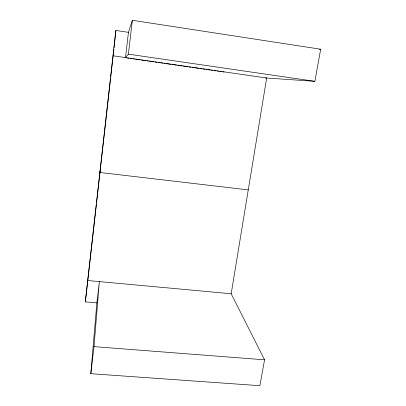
<?xml version="1.0" encoding="UTF-8"?>
<svg xmlns="http://www.w3.org/2000/svg" width="406" height="406" viewBox="0 0 406 406"><rect width="100%" height="100%" fill="white"/><g stroke="black" fill="none" stroke-linecap="round" stroke-linejoin="round"><path stroke-width="0.61" d="M90.817 373.698L93.999 346.633L99.358 281.591L96.872 302.886L90.817 373.698L259.876 385.7L264.555 359.812L231.181 293.761L266.666 78.013L113.015 55.774M96.872 302.886L85.321 301.881L115.867 30.455L128.453 32.348L132.361 20.3L320.679 49.227L314.878 81.322L265.458 77.932M96.4 204.162L85.321 301.881M96.542 202.904L110.61 77.937M110.752 76.678L113.081 55.977M113.152 55.353L113.853 49.131M113.995 47.888L115.867 30.455M128.453 32.348L125.51 57.586L128.377 54.16L132.361 20.3M100.16 170.789L99.881 172.479L248.264 189.901M319.431 49.339L320.679 49.227M93.999 346.633L264.555 359.812M87.721 280.521L231.181 293.761M125.002 57.703L126.256 57.88M127.509 58.063L128.763 58.246M130.016 58.428L131.899 58.697M133.153 58.88L134.406 59.063M135.665 59.246L140.055 59.88M141.308 60.063L145.698 60.697M146.952 60.88L148.205 61.057M149.464 61.24L151.342 61.514M152.6 61.697L153.854 61.874M155.107 62.057L156.99 62.331M158.244 62.509L159.497 62.691M160.751 62.874L162.633 63.148M163.887 63.326L165.14 63.509M166.399 63.691L170.789 64.326M172.042 64.508L176.432 65.143M177.686 65.325L182.076 65.96M183.334 66.142L187.724 66.777M188.978 66.96L190.861 67.229M192.114 67.411L193.368 67.594M194.621 67.777L199.011 68.411M200.265 68.594L201.523 68.771M202.777 68.954L204.66 69.228M205.913 69.406L207.167 69.588M208.42 69.771L210.303 70.045M211.556 70.223L212.81 70.405M214.063 70.588L215.946 70.862M217.2 71.04L218.458 71.223M219.712 71.405L221.595 71.679M222.848 71.857L224.102 72.04M128.377 54.16L314.878 81.322"/></g></svg>
